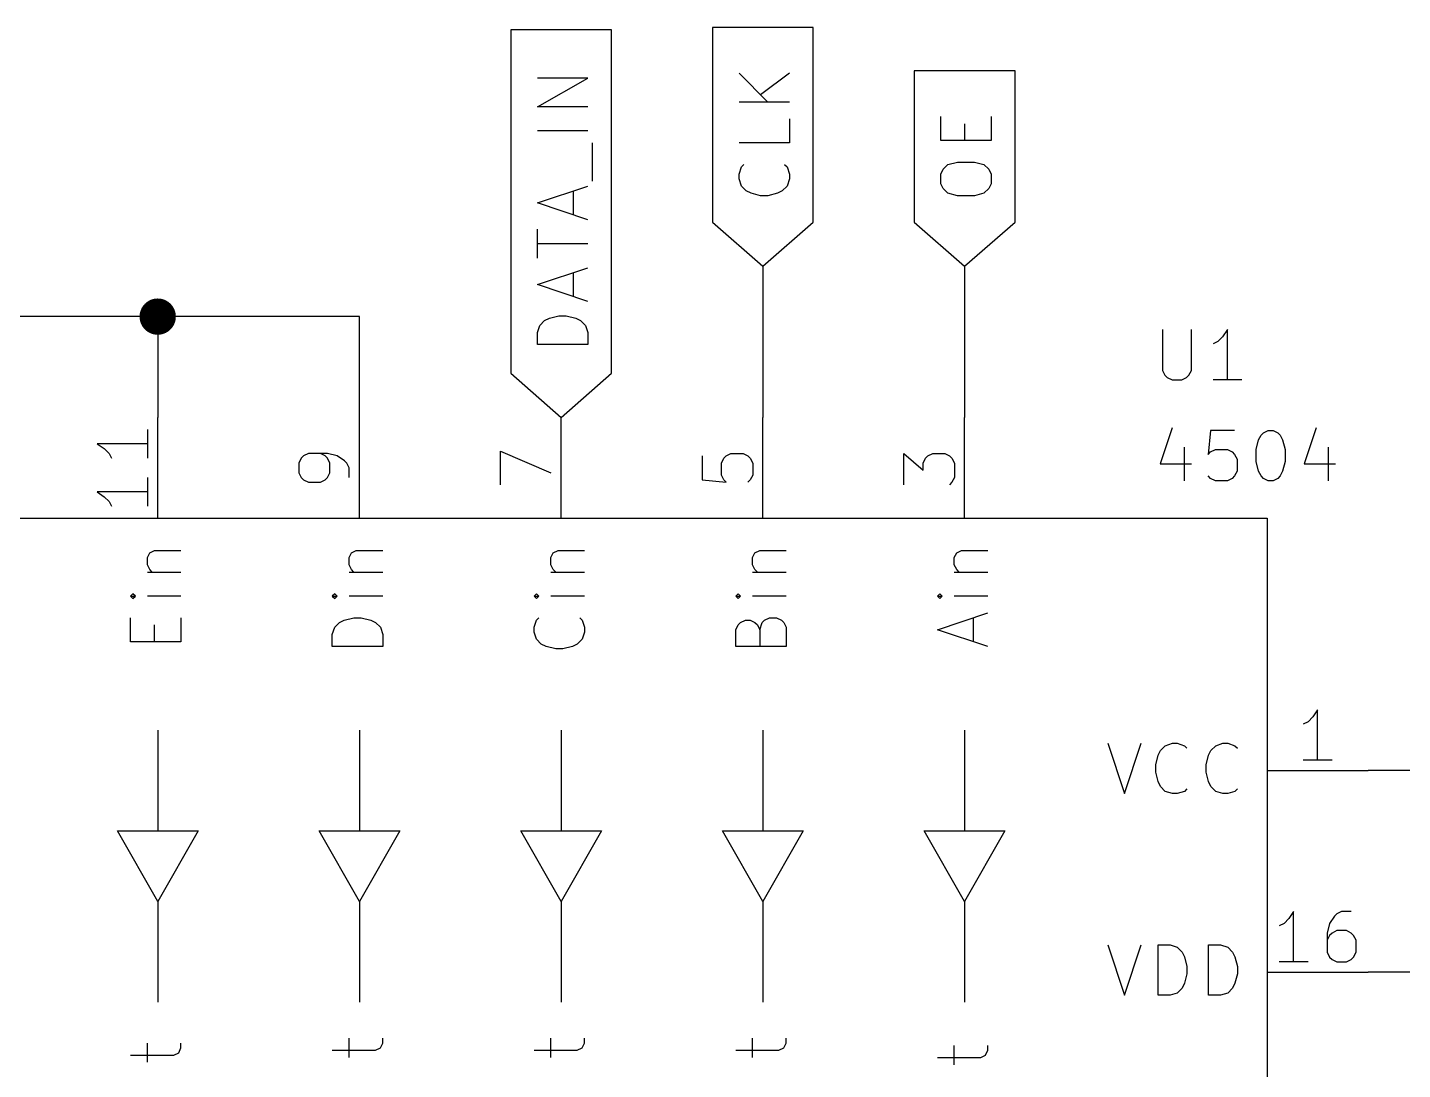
# Model space of a CAD drawing. Extents: x 0.4 to 11.3, y -7.9 to -0.4.
# Drawn here: x 1.121 to 2.484, y -4.797 to -3.763 of the extents above; entities that cross this region are included whole.
import ezdxf

# ---------------------------------------------------------------- set-up
doc = ezdxf.new("R2010")
doc.units = 0
doc.header["$MEASUREMENT"] = 0
for name, color, linetype in [('CYAN2', 4, 'CONTINUOUS'), ('GREEN3', 91, 'CONTINUOUS'), ('LYELLOW', 51, 'CONTINUOUS'), ('RED2', 1, 'CONTINUOUS'), ('RED3', 11, 'CONTINUOUS')]:
    doc.layers.add(name, color=color, linetype=linetype)

msp = doc.modelspace()

# ---------------------------------------------------------------- linework, layer by layer
at = {"layer": 'CYAN2', "linetype": 'CONTINUOUS'}
for p, q in [((2.2463, -4.0628), (2.2463, -4.1033)), ((2.2463, -4.0628), (2.2463, -4.1033)), ((2.2749, -4.1033), (2.2749, -4.0628)), ((2.2749, -4.1033), (2.2749, -4.0628)), ((2.301, -4.0747), (2.2963, -4.0771)), ((2.301, -4.0747), (2.2963, -4.0771)), ((2.3058, -4.0699), (2.301, -4.0747)), ((2.3058, -4.0699), (2.301, -4.0747)), ((2.3106, -4.0628), (2.3058, -4.0699)), ((2.3106, -4.0628), (2.3058, -4.0699)), ((2.3106, -4.1128), (2.3106, -4.0628)), ((2.3106, -4.1128), (2.3106, -4.0628)), ((2.2463, -4.1033), (2.2487, -4.108)), ((2.2463, -4.1033), (2.2487, -4.108)), ((2.2725, -4.108), (2.2749, -4.1033)), ((2.2725, -4.108), (2.2749, -4.1033)), ((2.2487, -4.108), (2.251, -4.1104)), ((2.2487, -4.108), (2.251, -4.1104)), ((2.251, -4.1104), (2.2558, -4.1128)), ((2.251, -4.1104), (2.2558, -4.1128)), ((2.2558, -4.1128), (2.2653, -4.1128)), ((2.2558, -4.1128), (2.2653, -4.1128)), ((2.2653, -4.1128), (2.2701, -4.1104)), ((2.2653, -4.1128), (2.2701, -4.1104)), ((2.2701, -4.1104), (2.2725, -4.108)), ((2.2701, -4.1104), (2.2725, -4.108)), ((2.3249, -4.1128), (2.2963, -4.1128)), ((2.3249, -4.1128), (2.2963, -4.1128)), ((2.2558, -4.1604), (2.2439, -4.1961)), ((2.2558, -4.1604), (2.2439, -4.1961)), ((2.2939, -4.1628), (2.2915, -4.1866)), ((2.2939, -4.1628), (2.2915, -4.1866)), ((2.3177, -4.1628), (2.2939, -4.1628)), ((2.3177, -4.1628), (2.2939, -4.1628)), ((2.3415, -4.1723), (2.3439, -4.1676)), ((2.3415, -4.1723), (2.3439, -4.1676)), ((2.3439, -4.1676), (2.3463, -4.1652)), ((2.3439, -4.1676), (2.3463, -4.1652)), ((2.3463, -4.1652), (2.351, -4.1628)), ((2.3463, -4.1652), (2.351, -4.1628)), ((2.351, -4.1628), (2.3558, -4.1628)), ((2.351, -4.1628), (2.3558, -4.1628)), ((2.3558, -4.1628), (2.3606, -4.1652)), ((2.3558, -4.1628), (2.3606, -4.1652)), ((2.3606, -4.1652), (2.3629, -4.1676)), ((2.3606, -4.1652), (2.3629, -4.1676)), ((2.3629, -4.1676), (2.3653, -4.1723)), ((2.3629, -4.1676), (2.3653, -4.1723)), ((2.3987, -4.1604), (2.3868, -4.1961)), ((2.3987, -4.1604), (2.3868, -4.1961)), ((2.2677, -4.1795), (2.2677, -4.2128)), ((2.2677, -4.1795), (2.2677, -4.2128)), ((2.2915, -4.1866), (2.2939, -4.1842)), ((2.2915, -4.1866), (2.2939, -4.1842)), ((2.2939, -4.1842), (2.2987, -4.1819)), ((2.2939, -4.1842), (2.2987, -4.1819)), ((2.2987, -4.1819), (2.3106, -4.1819)), ((2.2987, -4.1819), (2.3106, -4.1819)), ((2.3106, -4.1819), (2.3153, -4.1842)), ((2.3106, -4.1819), (2.3153, -4.1842)), ((2.3153, -4.1842), (2.3177, -4.1866)), ((2.3153, -4.1842), (2.3177, -4.1866)), ((2.3391, -4.1819), (2.3415, -4.1723)), ((2.3391, -4.1819), (2.3415, -4.1723)), ((2.3391, -4.1938), (2.3391, -4.1819)), ((2.3391, -4.1938), (2.3391, -4.1819)), ((2.3653, -4.1723), (2.3677, -4.1819)), ((2.3653, -4.1723), (2.3677, -4.1819)), ((2.3677, -4.1819), (2.3677, -4.1938)), ((2.3677, -4.1819), (2.3677, -4.1938)), ((2.4106, -4.1795), (2.4106, -4.2128)), ((2.4106, -4.1795), (2.4106, -4.2128)), ((2.2439, -4.1961), (2.2749, -4.1961)), ((2.2439, -4.1961), (2.2749, -4.1961)), ((2.3177, -4.1866), (2.3201, -4.1914)), ((2.3177, -4.1866), (2.3201, -4.1914)), ((2.3201, -4.1914), (2.3201, -4.2033)), ((2.3201, -4.1914), (2.3201, -4.2033)), ((2.3415, -4.2033), (2.3391, -4.1938)), ((2.3415, -4.2033), (2.3391, -4.1938)), ((2.3677, -4.1938), (2.3653, -4.2033)), ((2.3677, -4.1938), (2.3653, -4.2033)), ((2.3868, -4.1961), (2.4177, -4.1961)), ((2.3868, -4.1961), (2.4177, -4.1961)), ((2.2939, -4.2104), (2.2915, -4.208)), ((2.2939, -4.2104), (2.2915, -4.208)), ((2.2987, -4.2128), (2.2939, -4.2104)), ((2.2987, -4.2128), (2.2939, -4.2104)), ((2.3153, -4.2104), (2.3106, -4.2128)), ((2.3153, -4.2104), (2.3106, -4.2128)), ((2.3177, -4.208), (2.3153, -4.2104)), ((2.3177, -4.208), (2.3153, -4.2104)), ((2.3201, -4.2033), (2.3177, -4.208)), ((2.3201, -4.2033), (2.3177, -4.208)), ((2.3439, -4.208), (2.3415, -4.2033)), ((2.3439, -4.208), (2.3415, -4.2033)), ((2.3463, -4.2104), (2.3439, -4.208)), ((2.3463, -4.2104), (2.3439, -4.208)), ((2.351, -4.2128), (2.3463, -4.2104)), ((2.351, -4.2128), (2.3463, -4.2104)), ((2.3606, -4.2104), (2.3558, -4.2128)), ((2.3606, -4.2104), (2.3558, -4.2128)), ((2.3629, -4.208), (2.3606, -4.2104)), ((2.3629, -4.208), (2.3606, -4.2104)), ((2.3653, -4.2033), (2.3629, -4.208)), ((2.3653, -4.2033), (2.3629, -4.208)), ((2.3106, -4.2128), (2.2987, -4.2128)), ((2.3106, -4.2128), (2.2987, -4.2128)), ((2.3558, -4.2128), (2.351, -4.2128)), ((2.3558, -4.2128), (2.351, -4.2128)), ((1.2398, -4.289), (1.2422, -4.2843)), ((1.2398, -4.289), (1.2422, -4.2843)), ((1.2398, -4.2962), (1.2398, -4.289)), ((1.2398, -4.2962), (1.2398, -4.289)), ((1.2422, -4.2843), (1.2469, -4.2819)), ((1.2422, -4.2843), (1.2469, -4.2819)), ((1.2469, -4.2819), (1.2731, -4.2819)), ((1.2469, -4.2819), (1.2731, -4.2819)), ((1.4398, -4.289), (1.4422, -4.2843)), ((1.4398, -4.289), (1.4422, -4.2843)), ((1.4398, -4.2962), (1.4398, -4.289)), ((1.4398, -4.2962), (1.4398, -4.289)), ((1.4422, -4.2843), (1.4469, -4.2819)), ((1.4422, -4.2843), (1.4469, -4.2819)), ((1.4469, -4.2819), (1.4731, -4.2819)), ((1.4469, -4.2819), (1.4731, -4.2819)), ((1.6398, -4.289), (1.6422, -4.2843)), ((1.6398, -4.289), (1.6422, -4.2843)), ((1.6398, -4.2962), (1.6398, -4.289)), ((1.6398, -4.2962), (1.6398, -4.289)), ((1.6422, -4.2843), (1.6469, -4.2819)), ((1.6422, -4.2843), (1.6469, -4.2819)), ((1.6469, -4.2819), (1.6731, -4.2819)), ((1.6469, -4.2819), (1.6731, -4.2819)), ((1.8398, -4.289), (1.8422, -4.2843)), ((1.8398, -4.289), (1.8422, -4.2843)), ((1.8398, -4.2962), (1.8398, -4.289)), ((1.8398, -4.2962), (1.8398, -4.289)), ((1.8422, -4.2843), (1.8469, -4.2819)), ((1.8422, -4.2843), (1.8469, -4.2819)), ((1.8469, -4.2819), (1.8731, -4.2819)), ((1.8469, -4.2819), (1.8731, -4.2819)), ((2.0398, -4.289), (2.0422, -4.2843)), ((2.0398, -4.289), (2.0422, -4.2843)), ((2.0398, -4.2962), (2.0398, -4.289)), ((2.0398, -4.2962), (2.0398, -4.289)), ((2.0422, -4.2843), (2.0469, -4.2819)), ((2.0422, -4.2843), (2.0469, -4.2819)), ((2.0469, -4.2819), (2.0731, -4.2819)), ((2.0469, -4.2819), (2.0731, -4.2819)), ((1.2422, -4.3009), (1.2398, -4.2962)), ((1.2422, -4.3009), (1.2398, -4.2962)), ((1.2398, -4.3033), (1.2731, -4.3033)), ((1.2398, -4.3033), (1.2731, -4.3033)), ((1.2446, -4.3033), (1.2422, -4.3009)), ((1.2446, -4.3033), (1.2422, -4.3009)), ((1.4422, -4.3009), (1.4398, -4.2962)), ((1.4422, -4.3009), (1.4398, -4.2962)), ((1.4398, -4.3033), (1.4731, -4.3033)), ((1.4398, -4.3033), (1.4731, -4.3033)), ((1.4446, -4.3033), (1.4422, -4.3009)), ((1.4446, -4.3033), (1.4422, -4.3009)), ((1.6422, -4.3009), (1.6398, -4.2962)), ((1.6422, -4.3009), (1.6398, -4.2962)), ((1.6398, -4.3033), (1.6731, -4.3033)), ((1.6398, -4.3033), (1.6731, -4.3033)), ((1.6446, -4.3033), (1.6422, -4.3009)), ((1.6446, -4.3033), (1.6422, -4.3009)), ((1.8422, -4.3009), (1.8398, -4.2962)), ((1.8422, -4.3009), (1.8398, -4.2962)), ((1.8398, -4.3033), (1.8731, -4.3033)), ((1.8398, -4.3033), (1.8731, -4.3033)), ((1.8446, -4.3033), (1.8422, -4.3009)), ((1.8446, -4.3033), (1.8422, -4.3009)), ((2.0422, -4.3009), (2.0398, -4.2962)), ((2.0422, -4.3009), (2.0398, -4.2962)), ((2.0398, -4.3033), (2.0731, -4.3033)), ((2.0398, -4.3033), (2.0731, -4.3033)), ((2.0446, -4.3033), (2.0422, -4.3009)), ((2.0446, -4.3033), (2.0422, -4.3009)), ((1.2255, -4.3248), (1.2231, -4.3271)), ((1.2255, -4.3248), (1.2231, -4.3271)), ((1.2231, -4.3271), (1.2255, -4.3295)), ((1.2231, -4.3271), (1.2279, -4.3271)), ((1.2231, -4.3271), (1.2255, -4.3295)), ((1.2231, -4.3271), (1.2279, -4.3271)), ((1.2279, -4.3271), (1.2255, -4.3248)), ((1.2279, -4.3271), (1.2255, -4.3248)), ((1.2255, -4.3295), (1.2279, -4.3271)), ((1.2255, -4.3295), (1.2279, -4.3271)), ((1.2731, -4.3271), (1.2398, -4.3271)), ((1.2731, -4.3271), (1.2398, -4.3271)), ((1.4255, -4.3248), (1.4231, -4.3271)), ((1.4255, -4.3248), (1.4231, -4.3271)), ((1.4231, -4.3271), (1.4255, -4.3295)), ((1.4231, -4.3271), (1.4279, -4.3271)), ((1.4231, -4.3271), (1.4255, -4.3295)), ((1.4231, -4.3271), (1.4279, -4.3271)), ((1.4279, -4.3271), (1.4255, -4.3248)), ((1.4279, -4.3271), (1.4255, -4.3248)), ((1.4255, -4.3295), (1.4279, -4.3271)), ((1.4255, -4.3295), (1.4279, -4.3271)), ((1.4731, -4.3271), (1.4398, -4.3271)), ((1.4731, -4.3271), (1.4398, -4.3271)), ((1.6255, -4.3248), (1.6231, -4.3271)), ((1.6255, -4.3248), (1.6231, -4.3271)), ((1.6231, -4.3271), (1.6255, -4.3295)), ((1.6231, -4.3271), (1.6279, -4.3271)), ((1.6231, -4.3271), (1.6255, -4.3295)), ((1.6231, -4.3271), (1.6279, -4.3271)), ((1.6279, -4.3271), (1.6255, -4.3248)), ((1.6279, -4.3271), (1.6255, -4.3248)), ((1.6255, -4.3295), (1.6279, -4.3271)), ((1.6255, -4.3295), (1.6279, -4.3271)), ((1.6731, -4.3271), (1.6398, -4.3271)), ((1.6731, -4.3271), (1.6398, -4.3271)), ((1.8255, -4.3248), (1.8231, -4.3271)), ((1.8255, -4.3248), (1.8231, -4.3271)), ((1.8231, -4.3271), (1.8255, -4.3295)), ((1.8231, -4.3271), (1.8279, -4.3271)), ((1.8231, -4.3271), (1.8255, -4.3295)), ((1.8231, -4.3271), (1.8279, -4.3271)), ((1.8279, -4.3271), (1.8255, -4.3248)), ((1.8279, -4.3271), (1.8255, -4.3248)), ((1.8255, -4.3295), (1.8279, -4.3271)), ((1.8255, -4.3295), (1.8279, -4.3271)), ((1.8731, -4.3271), (1.8398, -4.3271)), ((1.8731, -4.3271), (1.8398, -4.3271)), ((2.0255, -4.3248), (2.0231, -4.3271)), ((2.0255, -4.3248), (2.0231, -4.3271)), ((2.0231, -4.3271), (2.0255, -4.3295)), ((2.0231, -4.3271), (2.0279, -4.3271)), ((2.0231, -4.3271), (2.0255, -4.3295)), ((2.0231, -4.3271), (2.0279, -4.3271)), ((2.0279, -4.3271), (2.0255, -4.3248)), ((2.0279, -4.3271), (2.0255, -4.3248)), ((2.0255, -4.3295), (2.0279, -4.3271)), ((2.0255, -4.3295), (2.0279, -4.3271)), ((2.0731, -4.3271), (2.0398, -4.3271)), ((2.0731, -4.3271), (2.0398, -4.3271)), ((1.2231, -4.3724), (1.2231, -4.3486)), ((1.2231, -4.3724), (1.2231, -4.3486)), ((1.2731, -4.3486), (1.2731, -4.3724)), ((1.2731, -4.3486), (1.2731, -4.3724)), ((1.435, -4.3509), (1.4446, -4.3486)), ((1.435, -4.3509), (1.4446, -4.3486)), ((1.4446, -4.3486), (1.4517, -4.3486)), ((1.4446, -4.3486), (1.4517, -4.3486)), ((1.4517, -4.3486), (1.4612, -4.3509)), ((1.4517, -4.3486), (1.4612, -4.3509)), ((1.6255, -4.3509), (1.6279, -4.3486)), ((1.6255, -4.3509), (1.6279, -4.3486)), ((1.6684, -4.3486), (1.6708, -4.3509)), ((1.6684, -4.3486), (1.6708, -4.3509)), ((1.8517, -4.3509), (1.8565, -4.3486)), ((1.8517, -4.3509), (1.8565, -4.3486)), ((1.8565, -4.3486), (1.8636, -4.3486)), ((1.8565, -4.3486), (1.8636, -4.3486)), ((1.8636, -4.3486), (1.8684, -4.3509)), ((1.8636, -4.3486), (1.8684, -4.3509)), ((2.0231, -4.3605), (2.0731, -4.3438)), ((2.0231, -4.3605), (2.0731, -4.3438)), ((2.0588, -4.3724), (2.0588, -4.3486)), ((2.0588, -4.3724), (2.0588, -4.3486)), ((1.2469, -4.3724), (1.2469, -4.3557)), ((1.2469, -4.3724), (1.2469, -4.3557)), ((1.4231, -4.3652), (1.4255, -4.3581)), ((1.4231, -4.3652), (1.4255, -4.3581)), ((1.4255, -4.3581), (1.4303, -4.3533)), ((1.4255, -4.3581), (1.4303, -4.3533)), ((1.4303, -4.3533), (1.435, -4.3509)), ((1.4303, -4.3533), (1.435, -4.3509)), ((1.4612, -4.3509), (1.466, -4.3533)), ((1.4612, -4.3509), (1.466, -4.3533)), ((1.466, -4.3533), (1.4708, -4.3581)), ((1.466, -4.3533), (1.4708, -4.3581)), ((1.4708, -4.3581), (1.4731, -4.3652)), ((1.4708, -4.3581), (1.4731, -4.3652)), ((1.6231, -4.3581), (1.6255, -4.3509)), ((1.6231, -4.3581), (1.6255, -4.3509)), ((1.6231, -4.3629), (1.6231, -4.3581)), ((1.6231, -4.3629), (1.6231, -4.3581)), ((1.6708, -4.3509), (1.6731, -4.3581)), ((1.6708, -4.3509), (1.6731, -4.3581)), ((1.6731, -4.3581), (1.6731, -4.3629)), ((1.6731, -4.3581), (1.6731, -4.3629)), ((1.8231, -4.3605), (1.8255, -4.3557)), ((1.8231, -4.3605), (1.8255, -4.3557)), ((1.8231, -4.3771), (1.8231, -4.3605)), ((1.8231, -4.3771), (1.8231, -4.3605)), ((1.8255, -4.3557), (1.8279, -4.3533)), ((1.8255, -4.3557), (1.8279, -4.3533)), ((1.8279, -4.3533), (1.8327, -4.3509)), ((1.8279, -4.3533), (1.8327, -4.3509)), ((1.8327, -4.3509), (1.8374, -4.3509)), ((1.8327, -4.3509), (1.8374, -4.3509)), ((1.8374, -4.3509), (1.8422, -4.3533)), ((1.8374, -4.3509), (1.8422, -4.3533)), ((1.8422, -4.3533), (1.8446, -4.3557)), ((1.8422, -4.3533), (1.8446, -4.3557)), ((1.8446, -4.3557), (1.8469, -4.3605)), ((1.8446, -4.3557), (1.8469, -4.3605)), ((1.8469, -4.3605), (1.8493, -4.3533)), ((1.8469, -4.3605), (1.8493, -4.3533)), ((1.8469, -4.3605), (1.8469, -4.3771)), ((1.8469, -4.3605), (1.8469, -4.3771)), ((1.8493, -4.3533), (1.8517, -4.3509)), ((1.8493, -4.3533), (1.8517, -4.3509)), ((1.8684, -4.3509), (1.8708, -4.3533)), ((1.8684, -4.3509), (1.8708, -4.3533)), ((1.8708, -4.3533), (1.8731, -4.3581)), ((1.8708, -4.3533), (1.8731, -4.3581)), ((1.8731, -4.3581), (1.8731, -4.3771)), ((1.8731, -4.3581), (1.8731, -4.3771)), ((2.0731, -4.3771), (2.0231, -4.3605)), ((2.0731, -4.3771), (2.0231, -4.3605)), ((1.2731, -4.3724), (1.2231, -4.3724)), ((1.2731, -4.3724), (1.2231, -4.3724)), ((1.4231, -4.3771), (1.4231, -4.3652)), ((1.4231, -4.3771), (1.4231, -4.3652)), ((1.4731, -4.3652), (1.4731, -4.3771)), ((1.4731, -4.3652), (1.4731, -4.3771)), ((1.6255, -4.37), (1.6231, -4.3629)), ((1.6255, -4.37), (1.6231, -4.3629)), ((1.6303, -4.3748), (1.6255, -4.37)), ((1.6303, -4.3748), (1.6255, -4.37)), ((1.635, -4.3771), (1.6303, -4.3748)), ((1.635, -4.3771), (1.6303, -4.3748)), ((1.666, -4.3748), (1.6612, -4.3771)), ((1.666, -4.3748), (1.6612, -4.3771)), ((1.6708, -4.37), (1.666, -4.3748)), ((1.6708, -4.37), (1.666, -4.3748)), ((1.6731, -4.3629), (1.6708, -4.37)), ((1.6731, -4.3629), (1.6708, -4.37)), ((1.4731, -4.3771), (1.4231, -4.3771)), ((1.4731, -4.3771), (1.4231, -4.3771)), ((1.6446, -4.3795), (1.635, -4.3771)), ((1.6446, -4.3795), (1.635, -4.3771)), ((1.6517, -4.3795), (1.6446, -4.3795)), ((1.6517, -4.3795), (1.6446, -4.3795)), ((1.6612, -4.3771), (1.6517, -4.3795)), ((1.6612, -4.3771), (1.6517, -4.3795)), ((1.8731, -4.3771), (1.8231, -4.3771)), ((1.8731, -4.3771), (1.8231, -4.3771)), ((2.1919, -4.4731), (2.2086, -4.5231)), ((2.1919, -4.4731), (2.2086, -4.5231)), ((2.2086, -4.5231), (2.2252, -4.4731)), ((2.2086, -4.5231), (2.2252, -4.4731)), ((2.2395, -4.4946), (2.2419, -4.485)), ((2.2395, -4.4946), (2.2419, -4.485)), ((2.2419, -4.485), (2.2443, -4.4803)), ((2.2419, -4.485), (2.2443, -4.4803)), ((2.2443, -4.4803), (2.249, -4.4755)), ((2.2443, -4.4803), (2.249, -4.4755)), ((2.249, -4.4755), (2.2562, -4.4731)), ((2.249, -4.4755), (2.2562, -4.4731)), ((2.2562, -4.4731), (2.2609, -4.4731)), ((2.2562, -4.4731), (2.2609, -4.4731)), ((2.2609, -4.4731), (2.2681, -4.4755)), ((2.2609, -4.4731), (2.2681, -4.4755)), ((2.2681, -4.4755), (2.2705, -4.4779)), ((2.2681, -4.4755), (2.2705, -4.4779)), ((2.2895, -4.4946), (2.2919, -4.485)), ((2.2895, -4.4946), (2.2919, -4.485)), ((2.2919, -4.485), (2.2943, -4.4803)), ((2.2919, -4.485), (2.2943, -4.4803)), ((2.2943, -4.4803), (2.299, -4.4755)), ((2.2943, -4.4803), (2.299, -4.4755)), ((2.299, -4.4755), (2.3062, -4.4731)), ((2.299, -4.4755), (2.3062, -4.4731)), ((2.3062, -4.4731), (2.3109, -4.4731)), ((2.3062, -4.4731), (2.3109, -4.4731)), ((2.3109, -4.4731), (2.3181, -4.4755)), ((2.3109, -4.4731), (2.3181, -4.4755)), ((2.3181, -4.4755), (2.3205, -4.4779)), ((2.3181, -4.4755), (2.3205, -4.4779)), ((2.2395, -4.5017), (2.2395, -4.4946)), ((2.2395, -4.5017), (2.2395, -4.4946)), ((2.2895, -4.5017), (2.2895, -4.4946)), ((2.2895, -4.5017), (2.2895, -4.4946)), ((2.2419, -4.5112), (2.2395, -4.5017)), ((2.2419, -4.5112), (2.2395, -4.5017)), ((2.2443, -4.516), (2.2419, -4.5112)), ((2.2443, -4.516), (2.2419, -4.5112)), ((2.2919, -4.5112), (2.2895, -4.5017)), ((2.2919, -4.5112), (2.2895, -4.5017)), ((2.2943, -4.516), (2.2919, -4.5112)), ((2.2943, -4.516), (2.2919, -4.5112)), ((2.249, -4.5208), (2.2443, -4.516)), ((2.249, -4.5208), (2.2443, -4.516)), ((2.2562, -4.5231), (2.249, -4.5208)), ((2.2562, -4.5231), (2.249, -4.5208)), ((2.2609, -4.5231), (2.2562, -4.5231)), ((2.2609, -4.5231), (2.2562, -4.5231)), ((2.2681, -4.5208), (2.2609, -4.5231)), ((2.2681, -4.5208), (2.2609, -4.5231)), ((2.2705, -4.5184), (2.2681, -4.5208)), ((2.2705, -4.5184), (2.2681, -4.5208)), ((2.299, -4.5208), (2.2943, -4.516)), ((2.299, -4.5208), (2.2943, -4.516)), ((2.3062, -4.5231), (2.299, -4.5208)), ((2.3062, -4.5231), (2.299, -4.5208)), ((2.3109, -4.5231), (2.3062, -4.5231)), ((2.3109, -4.5231), (2.3062, -4.5231)), ((2.3181, -4.5208), (2.3109, -4.5231)), ((2.3181, -4.5208), (2.3109, -4.5231)), ((2.3205, -4.5184), (2.3181, -4.5208)), ((2.3205, -4.5184), (2.3181, -4.5208)), ((2.1919, -4.6731), (2.2086, -4.7231)), ((2.1919, -4.6731), (2.2086, -4.7231)), ((2.2086, -4.7231), (2.2252, -4.6731)), ((2.2086, -4.7231), (2.2252, -4.6731)), ((2.2419, -4.7231), (2.2419, -4.6731)), ((2.2419, -4.6731), (2.2538, -4.6731)), ((2.2419, -4.7231), (2.2419, -4.6731)), ((2.2419, -4.6731), (2.2538, -4.6731)), ((2.2538, -4.6731), (2.2609, -4.6755)), ((2.2538, -4.6731), (2.2609, -4.6755)), ((2.2609, -4.6755), (2.2657, -4.6803)), ((2.2609, -4.6755), (2.2657, -4.6803)), ((2.2919, -4.7231), (2.2919, -4.6731)), ((2.2919, -4.6731), (2.3038, -4.6731)), ((2.2919, -4.7231), (2.2919, -4.6731)), ((2.2919, -4.6731), (2.3038, -4.6731)), ((2.3038, -4.6731), (2.3109, -4.6755)), ((2.3038, -4.6731), (2.3109, -4.6755)), ((2.3109, -4.6755), (2.3157, -4.6803)), ((2.3109, -4.6755), (2.3157, -4.6803)), ((2.2657, -4.6803), (2.2681, -4.685)), ((2.2657, -4.6803), (2.2681, -4.685)), ((2.2681, -4.685), (2.2705, -4.6946)), ((2.2681, -4.685), (2.2705, -4.6946)), ((2.3157, -4.6803), (2.3181, -4.685)), ((2.3157, -4.6803), (2.3181, -4.685)), ((2.3181, -4.685), (2.3205, -4.6946)), ((2.3181, -4.685), (2.3205, -4.6946)), ((2.2705, -4.7017), (2.2681, -4.7112)), ((2.2705, -4.7017), (2.2681, -4.7112)), ((2.2705, -4.6946), (2.2705, -4.7017)), ((2.2705, -4.6946), (2.2705, -4.7017)), ((2.3205, -4.7017), (2.3181, -4.7112)), ((2.3205, -4.7017), (2.3181, -4.7112)), ((2.3205, -4.6946), (2.3205, -4.7017)), ((2.3205, -4.6946), (2.3205, -4.7017)), ((2.2657, -4.716), (2.2609, -4.7208)), ((2.2657, -4.716), (2.2609, -4.7208)), ((2.2681, -4.7112), (2.2657, -4.716)), ((2.2681, -4.7112), (2.2657, -4.716)), ((2.3157, -4.716), (2.3109, -4.7208)), ((2.3157, -4.716), (2.3109, -4.7208)), ((2.3181, -4.7112), (2.3157, -4.716)), ((2.3181, -4.7112), (2.3157, -4.716)), ((2.2538, -4.7231), (2.2419, -4.7231)), ((2.2538, -4.7231), (2.2419, -4.7231)), ((2.2609, -4.7208), (2.2538, -4.7231)), ((2.2609, -4.7208), (2.2538, -4.7231)), ((2.3038, -4.7231), (2.2919, -4.7231)), ((2.3038, -4.7231), (2.2919, -4.7231)), ((2.3109, -4.7208), (2.3038, -4.7231)), ((2.3109, -4.7208), (2.3038, -4.7231)), ((1.2398, -4.7895), (1.2398, -4.7705)), ((1.2398, -4.7895), (1.2398, -4.7705)), ((1.2731, -4.7752), (1.2731, -4.7705)), ((1.2731, -4.7752), (1.2731, -4.7705)), ((1.4398, -4.7848), (1.4398, -4.7657)), ((1.4398, -4.7848), (1.4398, -4.7657)), ((1.4708, -4.7752), (1.4731, -4.7705)), ((1.4708, -4.7752), (1.4731, -4.7705)), ((1.4731, -4.7705), (1.4731, -4.7657)), ((1.4731, -4.7705), (1.4731, -4.7657)), ((1.6398, -4.7848), (1.6398, -4.7657)), ((1.6398, -4.7848), (1.6398, -4.7657)), ((1.6708, -4.7752), (1.6731, -4.7705)), ((1.6708, -4.7752), (1.6731, -4.7705)), ((1.6731, -4.7705), (1.6731, -4.7657)), ((1.6731, -4.7705), (1.6731, -4.7657)), ((1.8398, -4.7848), (1.8398, -4.7657)), ((1.8398, -4.7848), (1.8398, -4.7657)), ((1.8708, -4.7752), (1.8731, -4.7705)), ((1.8708, -4.7752), (1.8731, -4.7705)), ((1.8731, -4.7705), (1.8731, -4.7657)), ((1.8731, -4.7705), (1.8731, -4.7657)), ((1.2231, -4.7824), (1.266, -4.7824)), ((1.2231, -4.7824), (1.266, -4.7824)), ((1.266, -4.7824), (1.2708, -4.78)), ((1.266, -4.7824), (1.2708, -4.78)), ((1.2708, -4.78), (1.2731, -4.7752)), ((1.2708, -4.78), (1.2731, -4.7752)), ((1.4231, -4.7776), (1.466, -4.7776)), ((1.4231, -4.7776), (1.466, -4.7776)), ((1.466, -4.7776), (1.4708, -4.7752)), ((1.466, -4.7776), (1.4708, -4.7752)), ((1.6231, -4.7776), (1.666, -4.7776)), ((1.6231, -4.7776), (1.666, -4.7776)), ((1.666, -4.7776), (1.6708, -4.7752)), ((1.666, -4.7776), (1.6708, -4.7752)), ((1.8231, -4.7776), (1.866, -4.7776)), ((1.8231, -4.7776), (1.866, -4.7776)), ((1.866, -4.7776), (1.8708, -4.7752)), ((1.866, -4.7776), (1.8708, -4.7752)), ((2.0231, -4.7848), (2.066, -4.7848)), ((2.0231, -4.7848), (2.066, -4.7848)), ((2.0398, -4.7919), (2.0398, -4.7729)), ((2.0398, -4.7919), (2.0398, -4.7729)), ((2.066, -4.7848), (2.0708, -4.7824)), ((2.066, -4.7848), (2.0708, -4.7824)), ((2.0708, -4.7824), (2.0731, -4.7776)), ((2.0708, -4.7824), (2.0731, -4.7776)), ((2.0731, -4.7776), (2.0731, -4.7729)), ((2.0731, -4.7776), (2.0731, -4.7729))]:
    msp.add_line(p, q, dxfattribs=at)
at = {"layer": 'GREEN3', "linetype": 'CONTINUOUS'}
for p, q in [((1.85, -4), (1.85, -4.15)), ((2.05, -4), (2.05, -4.15)), ((1.25, -4.05), (1.05, -4.05)), ((1.45, -4.05), (1.25, -4.05)), ((1.25, -4.05), (1.25, -4.15)), ((1.45, -4.15), (1.45, -4.05)), ((2.65, -4.5), (2.45, -4.5)), ((2.9, -4.7), (2.45, -4.7))]:
    msp.add_line(p, q, dxfattribs=at)
at = {"layer": 'GREEN3', "const_width": 0.018}
msp.add_lwpolyline([(1.241, -4.05, 1), (1.259, -4.05, 1)], format="xyb", close=True, dxfattribs=at)
at = {"layer": 'LYELLOW', "linetype": 'CONTINUOUS'}
for p, q in [((0.75, -4.25), (2.35, -4.25)), ((2.35, -4.25), (2.35, -4.95))]:
    msp.add_line(p, q, dxfattribs=at)
at = {"layer": 'RED2', "linetype": 'CONTINUOUS'}
for p, q in [((1.65, -3.7656), (1.6, -3.7656)), ((1.6, -3.7656), (1.6, -4.1062)), ((1.7, -3.7656), (1.65, -3.7656)), ((1.7, -4.1062), (1.7, -3.7656)), ((1.85, -3.7632), (1.8, -3.7632)), ((1.8, -3.7632), (1.8, -3.9562)), ((1.9, -3.7632), (1.85, -3.7632)), ((1.9, -3.9562), (1.9, -3.7632)), ((1.6264, -3.842), (1.6764, -3.8134)), ((1.6764, -3.8134), (1.6264, -3.8134)), ((1.8264, -3.8087), (1.8549, -3.8373)), ((1.8764, -3.8087), (1.8478, -3.8301)), ((2.05, -3.8061), (2, -3.8061)), ((2, -3.8061), (2, -3.9562)), ((2.1, -3.8061), (2.05, -3.8061)), ((2.1, -3.9562), (2.1, -3.8061)), ((1.6764, -3.842), (1.6264, -3.842)), ((1.8764, -3.8373), (1.8264, -3.8373)), ((1.8764, -3.8539), (1.8764, -3.8777)), ((2.0264, -3.8754), (2.0264, -3.8515)), ((2.0764, -3.8515), (2.0764, -3.8754)), ((1.6764, -3.8658), (1.6264, -3.8658)), ((2.0502, -3.8754), (2.0502, -3.8587)), ((1.6811, -3.9158), (1.6811, -3.8777)), ((1.8764, -3.8777), (1.8264, -3.8777)), ((2.0764, -3.8754), (2.0264, -3.8754)), ((2.0335, -3.8992), (2.043, -3.8968)), ((2.043, -3.8968), (2.0597, -3.8968)), ((2.0597, -3.8968), (2.0692, -3.8992)), ((1.8264, -3.9087), (1.8288, -3.9015)), ((1.8264, -3.9134), (1.8264, -3.9087)), ((1.8288, -3.9015), (1.8311, -3.8992)), ((1.8716, -3.8992), (1.874, -3.9015)), ((1.874, -3.9015), (1.8764, -3.9087)), ((1.8764, -3.9087), (1.8764, -3.9134)), ((2.0264, -3.9087), (2.0288, -3.9039)), ((2.0264, -3.9182), (2.0264, -3.9087)), ((2.0288, -3.9039), (2.0335, -3.8992)), ((2.0692, -3.8992), (2.074, -3.9039)), ((2.074, -3.9039), (2.0764, -3.9087)), ((2.0764, -3.9087), (2.0764, -3.9182)), ((1.6264, -3.9373), (1.6764, -3.9206)), ((1.6621, -3.9492), (1.6621, -3.9254)), ((1.8288, -3.9206), (1.8264, -3.9134)), ((1.8335, -3.9254), (1.8288, -3.9206)), ((1.8383, -3.9277), (1.8335, -3.9254)), ((1.8692, -3.9254), (1.8645, -3.9277)), ((1.874, -3.9206), (1.8692, -3.9254)), ((1.8764, -3.9134), (1.874, -3.9206)), ((2.0288, -3.923), (2.0264, -3.9182)), ((2.0335, -3.9277), (2.0288, -3.923)), ((2.074, -3.923), (2.0692, -3.9277)), ((2.0764, -3.9182), (2.074, -3.923)), ((1.6764, -3.9539), (1.6264, -3.9373)), ((1.8478, -3.9301), (1.8383, -3.9277)), ((1.8549, -3.9301), (1.8478, -3.9301)), ((1.8645, -3.9277), (1.8549, -3.9301)), ((2.043, -3.9301), (2.0335, -3.9277)), ((2.0597, -3.9301), (2.043, -3.9301)), ((2.0692, -3.9277), (2.0597, -3.9301)), ((1.6264, -3.992), (1.6264, -3.9634)), ((1.8, -3.9562), (1.85, -4)), ((1.85, -4), (1.9, -3.9562)), ((2, -3.9562), (2.05, -4)), ((2.05, -4), (2.1, -3.9562)), ((1.6764, -3.9777), (1.6264, -3.9777)), ((1.6264, -4.0182), (1.6764, -4.0015)), ((1.6621, -4.0301), (1.6621, -4.0063)), ((1.6764, -4.0349), (1.6264, -4.0182)), ((1.6264, -4.0658), (1.6288, -4.0587)), ((1.6288, -4.0587), (1.6335, -4.0539)), ((1.6335, -4.0539), (1.6383, -4.0515)), ((1.6383, -4.0515), (1.6478, -4.0492)), ((1.6478, -4.0492), (1.6549, -4.0492)), ((1.6549, -4.0492), (1.6645, -4.0515)), ((1.6645, -4.0515), (1.6692, -4.0539)), ((1.6692, -4.0539), (1.674, -4.0587)), ((1.674, -4.0587), (1.6764, -4.0658)), ((1.6264, -4.0777), (1.6264, -4.0658)), ((1.6764, -4.0658), (1.6764, -4.0777)), ((1.6764, -4.0777), (1.6264, -4.0777)), ((1.6, -4.1062), (1.65, -4.15)), ((1.65, -4.15), (1.7, -4.1062)), ((1.25, -4.25), (1.25, -4.15)), ((1.25, -4.25), (1.25, -4.15)), ((1.45, -4.25), (1.45, -4.15)), ((1.45, -4.25), (1.45, -4.15)), ((1.65, -4.25), (1.65, -4.15)), ((1.65, -4.25), (1.65, -4.15)), ((1.85, -4.25), (1.85, -4.15)), ((1.85, -4.25), (1.85, -4.15)), ((2.05, -4.25), (2.05, -4.15)), ((2.05, -4.25), (2.05, -4.15)), ((0.75, -4.25), (2.35, -4.25)), ((2.35, -4.25), (2.35, -4.95)), ((1.25, -4.46), (1.25, -4.56)), ((1.45, -4.46), (1.45, -4.56)), ((1.65, -4.46), (1.65, -4.56)), ((1.85, -4.46), (1.85, -4.56)), ((2.05, -4.46), (2.05, -4.56)), ((2.35, -4.5), (2.45, -4.5)), ((2.35, -4.5), (2.45, -4.5)), ((1.25, -4.63), (1.21, -4.56)), ((1.21, -4.56), (1.29, -4.56)), ((1.29, -4.56), (1.25, -4.63)), ((1.45, -4.63), (1.41, -4.56)), ((1.41, -4.56), (1.49, -4.56)), ((1.49, -4.56), (1.45, -4.63)), ((1.65, -4.63), (1.61, -4.56)), ((1.61, -4.56), (1.69, -4.56)), ((1.69, -4.56), (1.65, -4.63)), ((1.85, -4.63), (1.81, -4.56)), ((1.81, -4.56), (1.89, -4.56)), ((1.89, -4.56), (1.85, -4.63)), ((2.05, -4.63), (2.01, -4.56)), ((2.01, -4.56), (2.09, -4.56)), ((2.09, -4.56), (2.05, -4.63)), ((1.25, -4.63), (1.25, -4.73)), ((1.45, -4.63), (1.45, -4.73)), ((1.65, -4.63), (1.65, -4.73)), ((1.85, -4.63), (1.85, -4.73)), ((2.05, -4.63), (2.05, -4.73)), ((2.35, -4.7), (2.45, -4.7)), ((2.35, -4.7), (2.45, -4.7))]:
    msp.add_line(p, q, dxfattribs=at)
at = {"layer": 'RED3', "linetype": 'CONTINUOUS'}
for p, q in [((1.2399, -4.1619), (1.2399, -4.1905)), ((1.2399, -4.1619), (1.2399, -4.1905)), ((1.2399, -4.1762), (1.1899, -4.1762)), ((1.1899, -4.1762), (1.197, -4.1809)), ((1.2399, -4.1762), (1.1899, -4.1762)), ((1.1899, -4.1762), (1.197, -4.1809)), ((1.197, -4.1809), (1.2018, -4.1857)), ((1.197, -4.1809), (1.2018, -4.1857)), ((1.5899, -4.2167), (1.5899, -4.1833)), ((1.5899, -4.1833), (1.6399, -4.2048)), ((1.5899, -4.2167), (1.5899, -4.1833)), ((1.5899, -4.1833), (1.6399, -4.2048)), ((1.2018, -4.1857), (1.2042, -4.1905)), ((1.2018, -4.1857), (1.2042, -4.1905)), ((1.3923, -4.1905), (1.3899, -4.1952)), ((1.3923, -4.1905), (1.3899, -4.1952)), ((1.3899, -4.1952), (1.3899, -4.2048)), ((1.3899, -4.1952), (1.3899, -4.2048)), ((1.3946, -4.1881), (1.3923, -4.1905)), ((1.3946, -4.1881), (1.3923, -4.1905)), ((1.3994, -4.1857), (1.3946, -4.1881)), ((1.3994, -4.1857), (1.3946, -4.1881)), ((1.4184, -4.1857), (1.3994, -4.1857)), ((1.4184, -4.1857), (1.3994, -4.1857)), ((1.4161, -4.1881), (1.4113, -4.1857)), ((1.4161, -4.1881), (1.4113, -4.1857)), ((1.4184, -4.1905), (1.4161, -4.1881)), ((1.4184, -4.1905), (1.4161, -4.1881)), ((1.428, -4.1881), (1.4184, -4.1857)), ((1.428, -4.1881), (1.4184, -4.1857)), ((1.4208, -4.1952), (1.4184, -4.1905)), ((1.4208, -4.1952), (1.4184, -4.1905)), ((1.4208, -4.2048), (1.4208, -4.1952)), ((1.4208, -4.2048), (1.4208, -4.1952)), ((1.4351, -4.1929), (1.428, -4.1881)), ((1.4351, -4.1929), (1.428, -4.1881)), ((1.4375, -4.1952), (1.4351, -4.1929)), ((1.4375, -4.1952), (1.4351, -4.1929)), ((1.4399, -4.2), (1.4375, -4.1952)), ((1.4399, -4.2), (1.4375, -4.1952)), ((1.7899, -4.1881), (1.7899, -4.2119)), ((1.7899, -4.1881), (1.7899, -4.2119)), ((1.8089, -4.1952), (1.8113, -4.1905)), ((1.8089, -4.1952), (1.8113, -4.1905)), ((1.8089, -4.2071), (1.8089, -4.1952)), ((1.8089, -4.2071), (1.8089, -4.1952)), ((1.8113, -4.1905), (1.8137, -4.1881)), ((1.8113, -4.1905), (1.8137, -4.1881)), ((1.8137, -4.1881), (1.8184, -4.1857)), ((1.8137, -4.1881), (1.8184, -4.1857)), ((1.8184, -4.1857), (1.8304, -4.1857)), ((1.8184, -4.1857), (1.8304, -4.1857)), ((1.8304, -4.1857), (1.8351, -4.1881)), ((1.8304, -4.1857), (1.8351, -4.1881)), ((1.8351, -4.1881), (1.8375, -4.1905)), ((1.8351, -4.1881), (1.8375, -4.1905)), ((1.8375, -4.1905), (1.8399, -4.1952)), ((1.8375, -4.1905), (1.8399, -4.1952)), ((1.8399, -4.1952), (1.8399, -4.2071)), ((1.8399, -4.1952), (1.8399, -4.2071)), ((1.9899, -4.2167), (1.9899, -4.1857)), ((1.9899, -4.1857), (2.0089, -4.2024)), ((1.9899, -4.2167), (1.9899, -4.1857)), ((1.9899, -4.1857), (2.0089, -4.2024)), ((2.0089, -4.1952), (2.0113, -4.1905)), ((2.0089, -4.1952), (2.0113, -4.1905)), ((2.0089, -4.2024), (2.0089, -4.1952)), ((2.0089, -4.2024), (2.0089, -4.1952)), ((2.0113, -4.1905), (2.0137, -4.1881)), ((2.0113, -4.1905), (2.0137, -4.1881)), ((2.0137, -4.1881), (2.0184, -4.1857)), ((2.0137, -4.1881), (2.0184, -4.1857)), ((2.0184, -4.1857), (2.0304, -4.1857)), ((2.0184, -4.1857), (2.0304, -4.1857)), ((2.0304, -4.1857), (2.0351, -4.1881)), ((2.0304, -4.1857), (2.0351, -4.1881)), ((2.0351, -4.1881), (2.0375, -4.1905)), ((2.0351, -4.1881), (2.0375, -4.1905)), ((2.0375, -4.1905), (2.0399, -4.1952)), ((2.0375, -4.1905), (2.0399, -4.1952)), ((2.0399, -4.1952), (2.0399, -4.2095)), ((2.0399, -4.1952), (2.0399, -4.2095)), ((1.2399, -4.2095), (1.2399, -4.2381)), ((1.2399, -4.2095), (1.2399, -4.2381)), ((1.3899, -4.2048), (1.3923, -4.2095)), ((1.3899, -4.2048), (1.3923, -4.2095)), ((1.3923, -4.2095), (1.3946, -4.2119)), ((1.3923, -4.2095), (1.3946, -4.2119)), ((1.3946, -4.2119), (1.3994, -4.2143)), ((1.3946, -4.2119), (1.3994, -4.2143)), ((1.4113, -4.2143), (1.4161, -4.2119)), ((1.4113, -4.2143), (1.4161, -4.2119)), ((1.4161, -4.2119), (1.4184, -4.2095)), ((1.4161, -4.2119), (1.4184, -4.2095)), ((1.4184, -4.2095), (1.4208, -4.2048)), ((1.4184, -4.2095), (1.4208, -4.2048)), ((1.4399, -4.2095), (1.4399, -4.2)), ((1.4399, -4.2095), (1.4399, -4.2)), ((1.7899, -4.2119), (1.8137, -4.2143)), ((1.7899, -4.2119), (1.8137, -4.2143)), ((1.8113, -4.2119), (1.8089, -4.2071)), ((1.8113, -4.2119), (1.8089, -4.2071)), ((1.8137, -4.2143), (1.8113, -4.2119)), ((1.8137, -4.2143), (1.8113, -4.2119)), ((1.8375, -4.2119), (1.8351, -4.2143)), ((1.8375, -4.2119), (1.8351, -4.2143)), ((1.8399, -4.2071), (1.8375, -4.2119)), ((1.8399, -4.2071), (1.8375, -4.2119)), ((2.0399, -4.2095), (2.0375, -4.2143)), ((2.0399, -4.2095), (2.0375, -4.2143)), ((1.2399, -4.2238), (1.1899, -4.2238)), ((1.1899, -4.2238), (1.197, -4.2286)), ((1.2399, -4.2238), (1.1899, -4.2238)), ((1.1899, -4.2238), (1.197, -4.2286)), ((1.3994, -4.2143), (1.4113, -4.2143)), ((1.3994, -4.2143), (1.4113, -4.2143)), ((2.0375, -4.2143), (2.0351, -4.2167)), ((2.0375, -4.2143), (2.0351, -4.2167)), ((1.197, -4.2286), (1.2018, -4.2333)), ((1.197, -4.2286), (1.2018, -4.2333)), ((1.2018, -4.2333), (1.2042, -4.2381)), ((1.2018, -4.2333), (1.2042, -4.2381)), ((2.4, -4.4399), (2.3952, -4.447)), ((2.4, -4.4399), (2.3952, -4.447)), ((2.4, -4.4899), (2.4, -4.4399)), ((2.4, -4.4899), (2.4, -4.4399)), ((2.3905, -4.4518), (2.3857, -4.4542)), ((2.3905, -4.4518), (2.3857, -4.4542)), ((2.3952, -4.447), (2.3905, -4.4518)), ((2.3952, -4.447), (2.3905, -4.4518)), ((2.4143, -4.4899), (2.3857, -4.4899)), ((2.4143, -4.4899), (2.3857, -4.4899)), ((2.3714, -4.647), (2.3667, -4.6518)), ((2.3714, -4.647), (2.3667, -4.6518)), ((2.3762, -4.6399), (2.3714, -4.647)), ((2.3762, -4.6399), (2.3714, -4.647)), ((2.3762, -4.6899), (2.3762, -4.6399)), ((2.3762, -4.6899), (2.3762, -4.6399)), ((2.4167, -4.6446), (2.4119, -4.6518)), ((2.4167, -4.6446), (2.4119, -4.6518)), ((2.419, -4.6423), (2.4167, -4.6446)), ((2.419, -4.6423), (2.4167, -4.6446)), ((2.4238, -4.6399), (2.419, -4.6423)), ((2.4238, -4.6399), (2.419, -4.6423)), ((2.4333, -4.6399), (2.4238, -4.6399)), ((2.4333, -4.6399), (2.4238, -4.6399)), ((2.3667, -4.6518), (2.3619, -4.6542)), ((2.3667, -4.6518), (2.3619, -4.6542)), ((2.4119, -4.6518), (2.4095, -4.6613)), ((2.4119, -4.6518), (2.4095, -4.6613)), ((2.4095, -4.6613), (2.4095, -4.6804)), ((2.4095, -4.6613), (2.4095, -4.6804)), ((2.4143, -4.6613), (2.4119, -4.6637)), ((2.4143, -4.6613), (2.4119, -4.6637)), ((2.419, -4.6589), (2.4143, -4.6613)), ((2.419, -4.6589), (2.4143, -4.6613)), ((2.4286, -4.6589), (2.419, -4.6589)), ((2.4286, -4.6589), (2.419, -4.6589)), ((2.4333, -4.6613), (2.4286, -4.6589)), ((2.4333, -4.6613), (2.4286, -4.6589)), ((2.4357, -4.6637), (2.4333, -4.6613)), ((2.4357, -4.6637), (2.4333, -4.6613)), ((2.4119, -4.6637), (2.4095, -4.6684)), ((2.4119, -4.6637), (2.4095, -4.6684)), ((2.4381, -4.6684), (2.4357, -4.6637)), ((2.4381, -4.6684), (2.4357, -4.6637)), ((2.4381, -4.6804), (2.4381, -4.6684)), ((2.4381, -4.6804), (2.4381, -4.6684)), ((2.4095, -4.6804), (2.4119, -4.6851)), ((2.4095, -4.6804), (2.4119, -4.6851)), ((2.4119, -4.6851), (2.4143, -4.6875)), ((2.4119, -4.6851), (2.4143, -4.6875)), ((2.4143, -4.6875), (2.419, -4.6899)), ((2.4143, -4.6875), (2.419, -4.6899)), ((2.4286, -4.6899), (2.4333, -4.6875)), ((2.4286, -4.6899), (2.4333, -4.6875)), ((2.4333, -4.6875), (2.4357, -4.6851)), ((2.4333, -4.6875), (2.4357, -4.6851)), ((2.4357, -4.6851), (2.4381, -4.6804)), ((2.4357, -4.6851), (2.4381, -4.6804)), ((2.3905, -4.6899), (2.3619, -4.6899)), ((2.3905, -4.6899), (2.3619, -4.6899)), ((2.419, -4.6899), (2.4286, -4.6899)), ((2.419, -4.6899), (2.4286, -4.6899))]:
    msp.add_line(p, q, dxfattribs=at)

doc.saveas('drawing.dxf')
